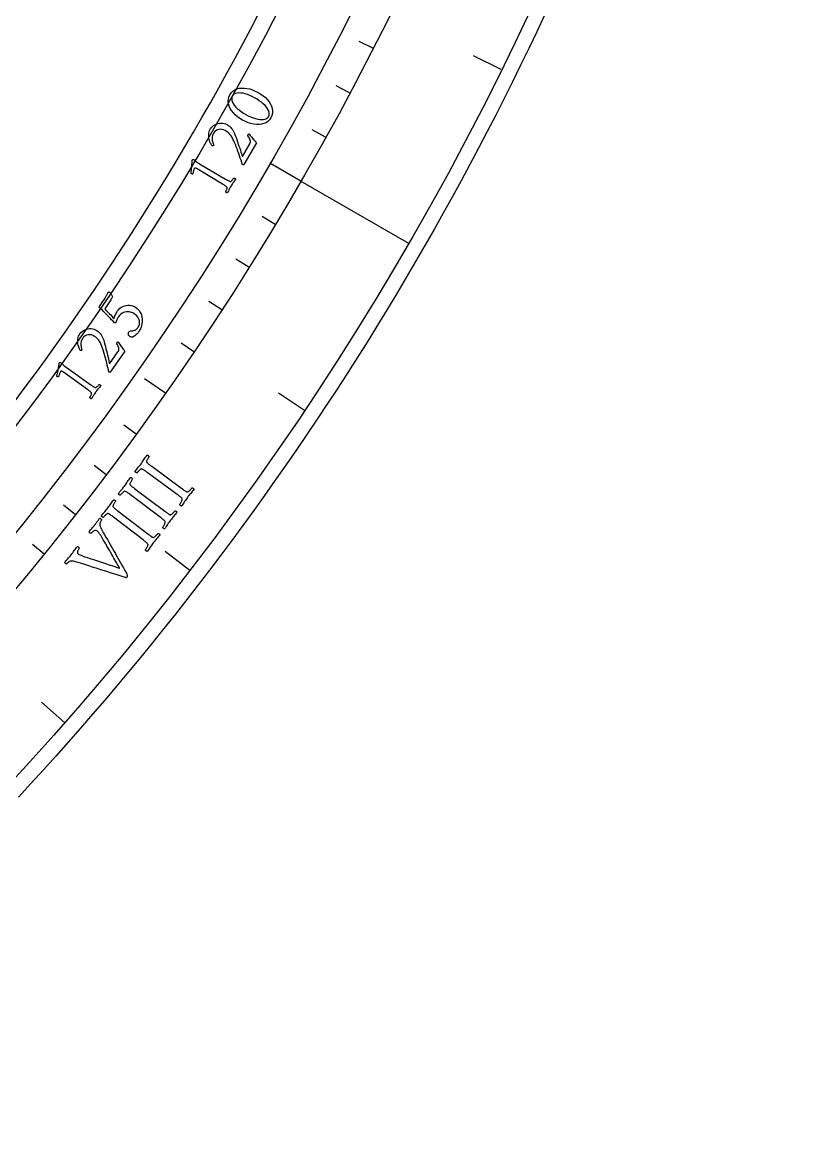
# Model space of a CAD drawing. Header units: millimetres. Extents: x -60 to 60, y -60 to 77.
# Drawn here: x 44.04 to 59.69, y -47.59 to -25.46 of the extents above; entities that cross this region are included whole.
import ezdxf

# ---------------------------------------------------------------- set-up
doc = ezdxf.new("R2010")
doc.units = ezdxf.units.MM
for name, color, linetype in [('CUT_INNER', 6, 'Continuous'), ('CUT_OUTER', 1, 'Continuous'), ('ENGRAVE', 7, 'Continuous'), ('ENGRAVE_FINE', 8, 'Continuous'), ('TEXT', 5, 'Continuous')]:
    doc.layers.add(name, color=color, linetype=linetype)

msp = doc.modelspace()

# ---------------------------------------------------------------- linework, layer by layer
at = {"layer": 'CUT_INNER'}
msp.add_lwpolyline([(43.8946, -32.9738), (44.0961, -32.7039), (44.2959, -32.4327), (44.4941, -32.1603), (44.6906, -31.8867), (44.8854, -31.6119), (45.0785, -31.3359), (45.27, -31.0587), (45.4597, -30.7803), (45.6477, -30.5008), (45.834, -30.2201), (46.0185, -29.9383), (46.2014, -29.6554), (46.3825, -29.3714), (46.5618, -29.0862), (46.7394, -28.8), (46.9152, -28.5126), (47.0893, -28.2242), (47.2616, -27.9348), (47.4321, -27.6443), (47.6008, -27.3527), (47.7678, -27.0601), (47.9329, -26.7665), (48.0962, -26.4719), (48.2578, -26.1763), (48.4175, -25.8797), (48.5754, -25.5821), (48.7314, -25.2836)], dxfattribs=at)
at = {"layer": 'CUT_OUTER'}
msp.add_lwpolyline([(54.3957, -25.32), (54.2394, -25.6533), (54.0809, -25.9856), (53.9205, -26.317), (53.758, -26.6473), (53.5935, -26.9767), (53.4269, -27.305), (53.2584, -27.6323), (53.0878, -27.9586), (52.9153, -28.2838), (52.7407, -28.608), (52.5642, -28.931), (52.3857, -29.253), (52.2052, -29.5739), (52.0228, -29.8937), (51.8384, -30.2123), (51.652, -30.5298), (51.4637, -30.8462), (51.2735, -31.1614), (51.0813, -31.4754), (50.8872, -31.7882), (50.6912, -32.0999), (50.4933, -32.4103), (50.2935, -32.7195), (50.0918, -33.0275), (49.8882, -33.3342), (49.6827, -33.6397), (49.4754, -33.9439), (49.2662, -34.2468), (49.0551, -34.5485), (48.8422, -34.8488), (48.6274, -35.1479), (48.4109, -35.4456), (48.1925, -35.742), (47.9722, -36.037), (47.7502, -36.3307), (47.5264, -36.623), (47.3008, -36.9139), (47.0734, -37.2034), (46.8442, -37.4916), (46.6133, -37.7783), (46.3806, -38.0636), (46.1462, -38.3475), (45.91, -38.6299), (45.6721, -38.9109), (45.4325, -39.1904), (45.1912, -39.4684), (44.9482, -39.7449), (44.7035, -40.02), (44.4571, -40.2935), (44.209, -40.5656), (43.9593, -40.8361)], dxfattribs=at)
at = {"layer": 'ENGRAVE'}
for points in [[(49.5588, -28.6128), (48.9467, -28.2594)], [(49.5588, -28.6128), (51.6965, -29.847)], [(46.8765, -32.8233), (46.4629, -32.5337)]]:
    msp.add_lwpolyline(points, dxfattribs=at)
for radius in [59.694, 57.2256, 57.2256, 56.5187, 55.206]:
    msp.add_circle((0, 0), radius, dxfattribs=at)
at = {"layer": 'ENGRAVE_FINE'}
for points in [[(50.9884, -25.9799), (50.7185, -25.8423)], [(53.5379, -26.402), (52.9845, -26.129)], [(50.5272, -26.8658), (50.2597, -26.7236)], [(50.0506, -27.7435), (49.7857, -27.5967)], [(49.0519, -29.4734), (48.7922, -29.3173)], [(48.5301, -30.3249), (48.2732, -30.1644)], [(47.9934, -31.1673), (47.7394, -31.0023)], [(47.4422, -32.0001), (47.191, -31.8307)], [(49.6337, -33.1642), (49.1206, -32.8214)], [(46.2965, -33.6364), (46.0514, -33.4583)], [(45.7024, -34.4392), (45.4605, -34.2569)], [(45.0944, -35.2316), (44.8557, -35.0451)], [(44.4726, -36.0132), (44.2372, -35.8226)], [(47.3584, -36.3394), (46.8689, -35.9637)], [(44.8803, -39.359), (44.4164, -38.9521)]]:
    msp.add_lwpolyline(points, dxfattribs=at)
at = {"layer": 'TEXT'}
for points in [[(48.1548, -26.9033), (48.1819, -26.8628), (48.214, -26.8297), (48.2512, -26.8038), (48.2934, -26.7852), (48.3394, -26.7733), (48.388, -26.7676), (48.4391, -26.7681), (48.4929, -26.7748), (48.5479, -26.7872), (48.603, -26.8047), (48.6581, -26.8274), (48.7132, -26.8552), (48.7661, -26.887), (48.8146, -26.9216), (48.8586, -26.9591), (48.8982, -26.9995), (48.9323, -27.0419), (48.9598, -27.0854), (48.9808, -27.1302), (48.9951, -27.1761), (49.0017, -27.2223), (48.9993, -27.268), (48.988, -27.313), (48.9678, -27.3575), (48.9412, -27.3969), (48.9091, -27.4295), (48.8716, -27.4551), (48.8287, -27.4739), (48.7819, -27.4861), (48.7327, -27.492), (48.681, -27.4917), (48.6268, -27.4853), (48.5715, -27.473), (48.5164, -27.4553), (48.4614, -27.4323), (48.4066, -27.404), (48.354, -27.3716), (48.3059, -27.3364), (48.2623, -27.2985), (48.223, -27.2579), (48.1893, -27.2153), (48.1622, -27.1717), (48.1418, -27.127), (48.128, -27.0813), (48.1218, -27.0355), (48.1242, -26.9905), (48.1352, -26.9465), (48.1548, -26.9033)], [(48.2049, -26.9229), (48.1938, -26.9499), (48.1898, -26.9784), (48.1928, -27.0085), (48.2029, -27.0401), (48.2192, -27.0727), (48.2408, -27.1054), (48.2677, -27.1382), (48.2999, -27.1713), (48.3366, -27.2037), (48.377, -27.2349), (48.4212, -27.2649), (48.469, -27.2935), (48.5177, -27.3192), (48.5659, -27.3413), (48.6135, -27.3596), (48.6606, -27.3742), (48.7058, -27.3848), (48.748, -27.3912), (48.7871, -27.3935), (48.8232, -27.3915), (48.8551, -27.3851), (48.8815, -27.3738), (48.9027, -27.3576), (48.9184, -27.3367), (48.9305, -27.3076), (48.9349, -27.2774), (48.9317, -27.2462), (48.9208, -27.2138), (48.9033, -27.181), (48.8802, -27.1482), (48.8516, -27.1154), (48.8175, -27.0827), (48.7791, -27.0506), (48.7376, -27.0199), (48.693, -26.9906), (48.6453, -26.9627), (48.596, -26.937), (48.5479, -26.9152), (48.5008, -26.8972), (48.4549, -26.8832), (48.4111, -26.8731), (48.3702, -26.8672), (48.3323, -26.8655), (48.2974, -26.8679), (48.2666, -26.8747), (48.2409, -26.8861), (48.2203, -26.9022), (48.2049, -26.9229)], [(48.5341, -27.6771), (48.5463, -27.6928), (48.5595, -27.7091), (48.5736, -27.7263), (48.5887, -27.7442), (48.604, -27.7621), (48.6188, -27.7793), (48.633, -27.7958), (48.6466, -27.8115), (48.6589, -27.8256), (48.669, -27.8372), (48.677, -27.8462), (48.6827, -27.8527), (48.431, -28.2881), (48.4284, -28.2892), (48.4253, -28.2902), (48.4218, -28.291), (48.4178, -28.2916), (48.4139, -28.292), (48.4106, -28.2919), (48.4078, -28.2914), (48.4056, -28.2905), (48.3914, -28.2467), (48.3766, -28.2021), (48.3614, -28.157), (48.3457, -28.1111), (48.3296, -28.0653), (48.3133, -28.0203), (48.2967, -27.976), (48.2798, -27.9325), (48.263, -27.8906), (48.2464, -27.8512), (48.2301, -27.8144), (48.2139, -27.7801), (48.1967, -27.7469), (48.1791, -27.7181), (48.1614, -27.6938), (48.1435, -27.674), (48.1248, -27.6569), (48.1048, -27.641), (48.0836, -27.6261), (48.0611, -27.6123), (48.0289, -27.597), (47.9965, -27.588), (47.9638, -27.5854), (47.931, -27.5891), (47.9, -27.5988), (47.8729, -27.6142), (47.8498, -27.6354), (47.8306, -27.6624), (47.8181, -27.6871), (47.8092, -27.7118), (47.8039, -27.7365), (47.8023, -27.7613), (47.8033, -27.7852), (47.8057, -27.8078), (47.8096, -27.8288), (47.815, -27.8484), (47.8209, -27.8659), (47.8263, -27.8805), (47.8312, -27.8923), (47.8357, -27.9012), (47.8329, -27.9048), (47.829, -27.9078), (47.8241, -27.9103), (47.8181, -27.9122), (47.8121, -27.9136), (47.8073, -27.9142), (47.8036, -27.9142), (47.8011, -27.9134), (47.796, -27.9067), (47.7898, -27.8972), (47.7826, -27.8849), (47.7743, -27.8697), (47.7659, -27.8522), (47.7581, -27.8329), (47.751, -27.8117), (47.7445, -27.7887), (47.7392, -27.7644), (47.7357, -27.7397), (47.734, -27.7144), (47.7341, -27.6886), (47.7367, -27.6627), (47.7427, -27.6372), (47.752, -27.6119), (47.7646, -27.5871), (47.7833, -27.559), (47.805, -27.5345), (47.8296, -27.5135), (47.8573, -27.496), (47.8867, -27.4821), (47.9169, -27.472), (47.9478, -27.4656), (47.9794, -27.463), (48.0108, -27.4643), (48.0409, -27.4696), (48.0697, -27.479), (48.0974, -27.4924), (48.1233, -27.5088), (48.147, -27.5271), (48.1686, -27.5474), (48.188, -27.5696), (48.2053, -27.5935), (48.2209, -27.6186), (48.2346, -27.6451), (48.2466, -27.6729), (48.2611, -27.7109), (48.2759, -27.7508), (48.2908, -27.7923), (48.3059, -27.8356), (48.3207, -27.8791), (48.335, -27.9214), (48.3487, -27.9624), (48.3618, -28.0022), (48.374, -28.0393), (48.385, -28.0726), (48.3946, -28.1019), (48.4031, -28.1273), (48.5472, -27.8778), (48.5559, -27.8591), (48.5607, -27.8404), (48.5616, -27.8217), (48.5585, -27.803), (48.5518, -27.7836), (48.5416, -27.7628), (48.5282, -27.7406), (48.5113, -27.7171), (48.509, -27.7133), (48.5083, -27.7089), (48.5092, -27.704), (48.5117, -27.6985), (48.5131, -27.6963), (48.5152, -27.6937), (48.5181, -27.6906), (48.5216, -27.6871), (48.5253, -27.6836), (48.5286, -27.6808), (48.5315, -27.6787), (48.5341, -27.6771)], [(48.0097, -28.6725), (47.5076, -28.3726), (47.495, -28.3656), (47.4841, -28.3606), (47.4749, -28.3575), (47.4673, -28.3563), (47.4609, -28.357), (47.4551, -28.3594), (47.4499, -28.3637), (47.4455, -28.3697), (47.4414, -28.3779), (47.4373, -28.3888), (47.4333, -28.4022), (47.4294, -28.4182), (47.4258, -28.4346), (47.4229, -28.4489), (47.4205, -28.4613), (47.4189, -28.4718), (47.4112, -28.4739), (47.4039, -28.4744), (47.397, -28.4731), (47.3905, -28.4701), (47.3904, -28.4701), (47.3902, -28.4699), (47.3898, -28.4697), (47.3892, -28.4694), (47.387, -28.4678), (47.3855, -28.4663), (47.3846, -28.4647), (47.3844, -28.463), (47.3879, -28.4311), (47.3912, -28.3994), (47.3943, -28.3679), (47.3972, -28.3366), (47.3998, -28.3067), (47.4022, -28.2794), (47.4044, -28.2549), (47.4064, -28.2329), (47.4081, -28.2149), (47.4095, -28.2018), (47.4104, -28.1937), (47.411, -28.1905), (47.4125, -28.188), (47.4147, -28.1854), (47.4176, -28.1838), (47.4211, -28.1833), (47.4253, -28.1837), (47.4297, -28.1847), (47.4336, -28.1857), (47.4372, -28.1866), (47.4403, -28.1875), (47.4421, -28.189), (47.4474, -28.1934), (47.4562, -28.2008), (47.4685, -28.2111), (47.4844, -28.2235), (47.504, -28.2373), (47.5271, -28.2524), (47.554, -28.2687), (48.0682, -28.5744), (48.0819, -28.5825), (48.0953, -28.5903), (48.1082, -28.5977), (48.1207, -28.6048), (48.1326, -28.611), (48.1437, -28.6161), (48.154, -28.6199), (48.1636, -28.6225), (48.168, -28.6222), (48.1732, -28.62), (48.1794, -28.616), (48.1864, -28.6101), (48.1938, -28.6031), (48.2009, -28.5956), (48.2077, -28.5876), (48.2143, -28.5791), (48.2202, -28.571), (48.2251, -28.5641), (48.2289, -28.5584), (48.2317, -28.554), (48.2358, -28.5541), (48.2406, -28.5551), (48.246, -28.5571), (48.2522, -28.5601), (48.2581, -28.5636), (48.2626, -28.5673), (48.2657, -28.5711), (48.2674, -28.5751), (48.255, -28.5932), (48.2432, -28.6105), (48.2319, -28.6271), (48.2212, -28.6429), (48.2107, -28.6587), (48.2, -28.6753), (48.1892, -28.6926), (48.1782, -28.7108), (48.1679, -28.7284), (48.1583, -28.7453), (48.1494, -28.7615), (48.1412, -28.7771), (48.1331, -28.7929), (48.1244, -28.8099), (48.1151, -28.8281), (48.1052, -28.8474), (48.1008, -28.8478), (48.096, -28.8469), (48.0906, -28.8447), (48.0847, -28.8412), (48.0792, -28.8372), (48.0748, -28.8333), (48.0716, -28.8296), (48.0696, -28.8261), (48.0722, -28.8215), (48.0754, -28.8154), (48.0791, -28.8079), (48.0834, -28.7988), (48.0877, -28.789), (48.0915, -28.7792), (48.0947, -28.7693), (48.0974, -28.7595), (48.0992, -28.7506), (48.0996, -28.7435), (48.0988, -28.7383), (48.0966, -28.7348), (48.0898, -28.7276), (48.0816, -28.7202), (48.072, -28.7127), (48.061, -28.7049), (48.0491, -28.697), (48.0365, -28.689), (48.0234, -28.6808), (48.0097, -28.6725)], [(45.9207, -31.1976), (45.9458, -31.1649), (45.973, -31.1376), (46.0024, -31.1156), (46.034, -31.099), (46.0667, -31.0871), (46.0996, -31.0795), (46.1327, -31.076), (46.1659, -31.0768), (46.1983, -31.0814), (46.2288, -31.0897), (46.2575, -31.1016), (46.2842, -31.1172), (46.3131, -31.139), (46.3383, -31.1631), (46.3598, -31.1896), (46.3776, -31.2184), (46.3919, -31.2488), (46.4029, -31.2802), (46.4106, -31.3125), (46.415, -31.3457), (46.4162, -31.3793), (46.4145, -31.4128), (46.4098, -31.4463), (46.4021, -31.4796), (46.3917, -31.5123), (46.3787, -31.5438), (46.3632, -31.5739), (46.3452, -31.6029), (46.3363, -31.615), (46.3255, -31.628), (46.313, -31.6419), (46.2986, -31.6566), (46.283, -31.6711), (46.2671, -31.684), (46.2507, -31.6954), (46.2339, -31.7052), (46.2296, -31.7063), (46.2236, -31.7071), (46.216, -31.7078), (46.2067, -31.7082), (46.197, -31.7078), (46.1879, -31.7061), (46.1796, -31.7031), (46.1719, -31.6987), (46.1604, -31.6894), (46.1513, -31.679), (46.1449, -31.6675), (46.1409, -31.6549), (46.1394, -31.6422), (46.1402, -31.6304), (46.1434, -31.6194), (46.149, -31.6092), (46.1581, -31.5984), (46.1687, -31.5905), (46.1807, -31.5856), (46.1943, -31.5835), (46.2083, -31.5827), (46.2219, -31.5815), (46.235, -31.5798), (46.2476, -31.5777), (46.2617, -31.5741), (46.275, -31.5687), (46.2876, -31.5617), (46.2995, -31.5528), (46.3106, -31.5429), (46.3208, -31.5325), (46.3301, -31.5215), (46.3384, -31.5101), (46.3482, -31.4933), (46.3558, -31.475), (46.3613, -31.455), (46.3645, -31.4335), (46.3648, -31.4108), (46.3612, -31.3875), (46.3539, -31.3636), (46.3427, -31.3389), (46.327, -31.3142), (46.3059, -31.2899), (46.2796, -31.266), (46.2479, -31.2426), (46.2279, -31.2308), (46.2059, -31.2211), (46.1819, -31.2136), (46.1559, -31.2081), (46.1288, -31.2057), (46.1012, -31.207), (46.0733, -31.2123), (46.045, -31.2213), (46.0172, -31.2353), (45.9905, -31.2552), (45.965, -31.2811), (45.9408, -31.3128), (45.9339, -31.3236), (45.9266, -31.3366), (45.9188, -31.3517), (45.9105, -31.369), (45.9029, -31.3862), (45.8971, -31.4014), (45.8931, -31.4144), (45.8909, -31.4252), (45.8893, -31.4268), (45.8871, -31.4278), (45.8843, -31.4283), (45.8808, -31.4282), (45.8771, -31.4276), (45.8736, -31.4266), (45.8702, -31.4251), (45.8671, -31.4233), (45.8381, -31.3936), (45.8091, -31.3639), (45.78, -31.3342), (45.751, -31.3045), (45.7225, -31.2754), (45.6949, -31.2472), (45.6683, -31.2201), (45.6427, -31.194), (45.6187, -31.1697), (45.5969, -31.1478), (45.5773, -31.1285), (45.56, -31.1117), (45.6785, -30.9374), (45.6866, -30.9251), (45.6945, -30.9125), (45.7022, -30.8995), (45.7097, -30.8861), (45.7166, -30.873), (45.7228, -30.861), (45.7282, -30.8499), (45.7328, -30.8399), (45.7365, -30.8316), (45.7391, -30.8256), (45.7406, -30.822), (45.7412, -30.8208), (45.7449, -30.8191), (45.7483, -30.8175), (45.7514, -30.816), (45.7543, -30.8147), (45.7569, -30.8137), (45.7595, -30.8135), (45.762, -30.8141), (45.7645, -30.8154), (45.7669, -30.8174), (45.7704, -30.8209), (45.775, -30.8259), (45.7807, -30.8324), (45.7869, -30.8401), (45.7933, -30.8485), (45.7997, -30.8575), (45.8063, -30.8673), (45.8124, -30.8775), (45.8176, -30.8876), (45.822, -30.8977), (45.8255, -30.9077), (45.8181, -30.9213), (45.8099, -30.9361), (45.8008, -30.9521), (45.791, -30.9694), (45.78, -30.9878), (45.7677, -31.0076), (45.7541, -31.0287), (45.7391, -31.0511), (45.6715, -31.1506), (45.6948, -31.1744), (45.7184, -31.1984), (45.7423, -31.2224), (45.7665, -31.2465), (45.7904, -31.2705), (45.8136, -31.294), (45.836, -31.3172), (45.8577, -31.34), (45.8619, -31.3237), (45.8679, -31.3057), (45.8755, -31.2861), (45.8848, -31.2648), (45.8946, -31.2441), (45.9039, -31.2259), (45.9126, -31.2104), (45.9207, -31.1976)], [(45.9372, -31.8018), (45.948, -31.8185), (45.9597, -31.8359), (45.9723, -31.8543), (45.9858, -31.8734), (45.9994, -31.8926), (46.0126, -31.911), (46.0253, -31.9286), (46.0376, -31.9455), (46.0486, -31.9606), (46.0577, -31.973), (46.0648, -31.9827), (46.07, -31.9897), (45.7813, -32.4015), (45.7786, -32.4024), (45.7754, -32.4031), (45.7718, -32.4036), (45.7678, -32.4038), (45.7639, -32.4039), (45.7606, -32.4035), (45.7579, -32.4028), (45.7558, -32.4017), (45.7454, -32.3568), (45.7346, -32.3111), (45.7233, -32.2648), (45.7117, -32.2177), (45.6996, -32.1707), (45.6873, -32.1244), (45.6746, -32.0789), (45.6616, -32.034), (45.6485, -31.9909), (45.6354, -31.9502), (45.6223, -31.9121), (45.6093, -31.8765), (45.595, -31.8419), (45.58, -31.8117), (45.5645, -31.786), (45.5483, -31.7647), (45.5312, -31.7461), (45.5127, -31.7284), (45.4928, -31.7117), (45.4717, -31.696), (45.4409, -31.678), (45.4094, -31.6662), (45.3771, -31.6608), (45.344, -31.6616), (45.3123, -31.6685), (45.284, -31.6816), (45.2591, -31.7007), (45.2376, -31.7258), (45.223, -31.7494), (45.212, -31.7732), (45.2046, -31.7974), (45.2009, -31.8219), (45.1997, -31.8458), (45.2002, -31.8685), (45.2023, -31.8898), (45.2059, -31.9098), (45.2103, -31.9277), (45.2144, -31.9427), (45.2183, -31.9549), (45.2219, -31.9642), (45.2188, -31.9675), (45.2147, -31.9702), (45.2096, -31.9722), (45.2034, -31.9736), (45.1973, -31.9745), (45.1925, -31.9747), (45.1888, -31.9743), (45.1864, -31.9733), (45.1819, -31.9662), (45.1765, -31.9562), (45.1704, -31.9433), (45.1635, -31.9275), (45.1567, -31.9093), (45.1506, -31.8893), (45.1453, -31.8676), (45.1408, -31.8441), (45.1377, -31.8195), (45.1363, -31.7946), (45.1369, -31.7692), (45.1392, -31.7435), (45.1441, -31.718), (45.1523, -31.693), (45.1638, -31.6687), (45.1785, -31.645), (45.1996, -31.6188), (45.2233, -31.5962), (45.2497, -31.5774), (45.2787, -31.5624), (45.3093, -31.5511), (45.3402, -31.5437), (45.3716, -31.54), (45.4033, -31.5402), (45.4344, -31.5442), (45.4639, -31.5521), (45.4919, -31.564), (45.5182, -31.5797), (45.5426, -31.5983), (45.5646, -31.6187), (45.5844, -31.6408), (45.6017, -31.6646), (45.617, -31.6898), (45.6303, -31.7163), (45.6417, -31.7438), (45.6511, -31.7725), (45.6623, -31.8117), (45.6735, -31.8527), (45.6848, -31.8954), (45.696, -31.9398), (45.707, -31.9845), (45.7175, -32.0278), (45.7276, -32.0699), (45.7372, -32.1106), (45.7462, -32.1487), (45.7542, -32.1828), (45.7612, -32.2128), (45.7674, -32.2389), (45.9327, -32.0029), (45.9431, -31.985), (45.9495, -31.9668), (45.952, -31.9483), (45.9505, -31.9294), (45.9455, -31.9094), (45.9372, -31.8878), (45.9257, -31.8646), (45.911, -31.8396), (45.909, -31.8357), (45.9087, -31.8313), (45.91, -31.8264), (45.913, -31.8212), (45.9146, -31.8191), (45.917, -31.8167), (45.92, -31.8139), (45.9239, -31.8107), (45.9278, -31.8075), (45.9314, -31.805), (45.9345, -31.8031), (45.9372, -31.8018)], [(45.328, -32.7477), (44.8539, -32.4052), (44.8421, -32.3972), (44.8317, -32.3912), (44.8227, -32.3873), (44.8153, -32.3854), (44.8088, -32.3856), (44.8028, -32.3875), (44.7973, -32.3913), (44.7923, -32.3969), (44.7875, -32.4047), (44.7826, -32.4152), (44.7774, -32.4282), (44.7721, -32.4438), (44.7671, -32.4598), (44.7629, -32.4738), (44.7595, -32.486), (44.7569, -32.4963), (44.7491, -32.4977), (44.7418, -32.4975), (44.7351, -32.4957), (44.7288, -32.4921), (44.7287, -32.4921), (44.7285, -32.4919), (44.7281, -32.4917), (44.7276, -32.4913), (44.7255, -32.4895), (44.7241, -32.4879), (44.7234, -32.4862), (44.7233, -32.4845), (44.7297, -32.4531), (44.7357, -32.4218), (44.7416, -32.3906), (44.7471, -32.3597), (44.7523, -32.3301), (44.7571, -32.3032), (44.7614, -32.2789), (44.7653, -32.2572), (44.7686, -32.2394), (44.7711, -32.2265), (44.7728, -32.2185), (44.7736, -32.2154), (44.7753, -32.213), (44.7777, -32.2106), (44.7807, -32.2093), (44.7843, -32.209), (44.7885, -32.2099), (44.7928, -32.2113), (44.7966, -32.2126), (44.8, -32.2138), (44.8031, -32.215), (44.8047, -32.2166), (44.8096, -32.2215), (44.8177, -32.2296), (44.8291, -32.2409), (44.8439, -32.2547), (44.8622, -32.2701), (44.8839, -32.2871), (44.9092, -32.3058), (45.3948, -32.6551), (45.4078, -32.6644), (45.4205, -32.6733), (45.4327, -32.6818), (45.4445, -32.6899), (45.4558, -32.6972), (45.4665, -32.7032), (45.4764, -32.7079), (45.4857, -32.7113), (45.4901, -32.7114), (45.4955, -32.7097), (45.502, -32.7062), (45.5095, -32.701), (45.5175, -32.6946), (45.5252, -32.6877), (45.5327, -32.6804), (45.54, -32.6725), (45.5466, -32.6649), (45.5521, -32.6585), (45.5564, -32.6532), (45.5596, -32.649), (45.5636, -32.6494), (45.5682, -32.6509), (45.5735, -32.6534), (45.5794, -32.6569), (45.585, -32.6609), (45.5891, -32.6649), (45.5919, -32.669), (45.5933, -32.6732), (45.5794, -32.6901), (45.5661, -32.7063), (45.5534, -32.7218), (45.5413, -32.7366), (45.5295, -32.7515), (45.5174, -32.7671), (45.5051, -32.7834), (45.4926, -32.8005), (45.4808, -32.8171), (45.4697, -32.8331), (45.4595, -32.8486), (45.45, -32.8634), (45.4405, -32.8784), (45.4303, -32.8946), (45.4195, -32.9119), (45.4079, -32.9303), (45.4036, -32.9303), (45.3988, -32.929), (45.3936, -32.9263), (45.3881, -32.9223), (45.3829, -32.9178), (45.3789, -32.9136), (45.376, -32.9096), (45.3743, -32.9059), (45.3773, -32.9016), (45.381, -32.8958), (45.3854, -32.8886), (45.3904, -32.88), (45.3956, -32.8706), (45.4002, -32.8611), (45.4043, -32.8516), (45.4078, -32.8421), (45.4103, -32.8333), (45.4114, -32.8263), (45.411, -32.821), (45.4092, -32.8174), (45.4031, -32.8096), (45.3955, -32.8015), (45.3866, -32.7932), (45.3764, -32.7845), (45.3651, -32.7756), (45.3533, -32.7665), (45.3409, -32.7572), (45.328, -32.7477)], [(46.3995, -34.2134), (46.4144, -34.193), (46.4287, -34.1727), (46.4426, -34.1524), (46.4561, -34.1321), (46.4695, -34.1117), (46.4833, -34.091), (46.4975, -34.0698), (46.5121, -34.0483), (46.5172, -34.0483), (46.5229, -34.05), (46.5291, -34.0532), (46.5358, -34.058), (46.542, -34.0634), (46.5468, -34.0685), (46.5502, -34.0733), (46.5522, -34.0776), (46.5486, -34.0829), (46.5439, -34.0901), (46.5383, -34.0992), (46.5316, -34.1103), (46.5246, -34.1224), (46.5182, -34.1342), (46.5123, -34.1459), (46.5069, -34.1575), (46.5028, -34.1681), (46.5008, -34.177), (46.5009, -34.1841), (46.5032, -34.1896), (46.5094, -34.1971), (46.5171, -34.205), (46.5262, -34.2133), (46.5367, -34.2219), (46.5482, -34.2308), (46.5603, -34.24), (46.573, -34.2496), (46.5863, -34.2594), (46.5885, -34.261), (46.5906, -34.2626), (46.5928, -34.2642), (46.5949, -34.2657), (46.597, -34.2673), (46.5992, -34.2689), (46.6013, -34.2705), (46.6035, -34.2721), (47.2004, -34.711), (47.2025, -34.7126), (47.2047, -34.7142), (47.2068, -34.7158), (47.209, -34.7173), (47.2111, -34.7189), (47.2133, -34.7205), (47.2154, -34.7221), (47.2176, -34.7236), (47.2309, -34.7334), (47.2436, -34.7425), (47.2558, -34.7512), (47.2675, -34.7592), (47.2785, -34.7665), (47.2889, -34.7725), (47.2986, -34.7774), (47.3077, -34.7811), (47.313, -34.7811), (47.3197, -34.7789), (47.3279, -34.7743), (47.3375, -34.7675), (47.3476, -34.7592), (47.3576, -34.7502), (47.3674, -34.7405), (47.377, -34.7301), (47.3857, -34.7202), (47.3929, -34.7119), (47.3984, -34.7051), (47.4024, -34.7), (47.4072, -34.7006), (47.4128, -34.7024), (47.4191, -34.7054), (47.4261, -34.7096), (47.4327, -34.7145), (47.4377, -34.7195), (47.4409, -34.7244), (47.4425, -34.7294), (47.4255, -34.7498), (47.4088, -34.7698), (47.3926, -34.7894), (47.3768, -34.8086), (47.3612, -34.8278), (47.3456, -34.8475), (47.3302, -34.8677), (47.3148, -34.8883), (47.3, -34.9086), (47.2853, -34.9293), (47.2708, -34.9504), (47.2564, -34.9718), (47.242, -34.9935), (47.2276, -35.0155), (47.2131, -35.0377), (47.1986, -35.0602), (47.1934, -35.0601), (47.1877, -35.0585), (47.1815, -35.0552), (47.1749, -35.0504), (47.1687, -35.0449), (47.164, -35.0397), (47.1606, -35.035), (47.1587, -35.0305), (47.1624, -35.0252), (47.1672, -35.0179), (47.173, -35.0087), (47.1799, -34.9974), (47.187, -34.9851), (47.1935, -34.9727), (47.1993, -34.9603), (47.2045, -34.9478), (47.2084, -34.9364), (47.2102, -34.9274), (47.2102, -34.9206), (47.2081, -34.9161), (47.2008, -34.9067), (47.1918, -34.8971), (47.181, -34.8871), (47.1686, -34.8769), (47.155, -34.8663), (47.1408, -34.8555), (47.126, -34.8443), (47.1105, -34.8328), (46.5148, -34.3923), (46.4993, -34.3809), (46.4841, -34.3699), (46.4694, -34.3594), (46.455, -34.3492), (46.4412, -34.3401), (46.4284, -34.3325), (46.4164, -34.3266), (46.4053, -34.3223), (46.3999, -34.3212), (46.3932, -34.3229), (46.3854, -34.3274), (46.3763, -34.3346), (46.3666, -34.3435), (46.357, -34.3528), (46.3475, -34.3626), (46.338, -34.3728), (46.3293, -34.3825), (46.3223, -34.3907), (46.3168, -34.3972), (46.3129, -34.4022), (46.3081, -34.4016), (46.3025, -34.3997), (46.2962, -34.3966), (46.2892, -34.3923), (46.2827, -34.3874), (46.2778, -34.3824), (46.2745, -34.3775), (46.2729, -34.3726), (46.2893, -34.3521), (46.3056, -34.3319), (46.3218, -34.3119), (46.3381, -34.2922), (46.354, -34.2725), (46.3696, -34.2529), (46.3848, -34.2332), (46.3995, -34.2134)], [(46.0688, -34.6575), (46.0838, -34.6372), (46.0984, -34.617), (46.1125, -34.5968), (46.1261, -34.5767), (46.1397, -34.5564), (46.1537, -34.5358), (46.1681, -34.5148), (46.1829, -34.4934), (46.1881, -34.4935), (46.1938, -34.4952), (46.1999, -34.4985), (46.2065, -34.5034), (46.2127, -34.5088), (46.2174, -34.514), (46.2208, -34.5187), (46.2228, -34.5232), (46.2191, -34.5284), (46.2144, -34.5355), (46.2086, -34.5446), (46.2018, -34.5557), (46.1947, -34.5676), (46.1882, -34.5794), (46.1822, -34.5911), (46.1767, -34.6026), (46.1725, -34.6131), (46.1704, -34.622), (46.1705, -34.6292), (46.1726, -34.6346), (46.1789, -34.6422), (46.1865, -34.6502), (46.1955, -34.6585), (46.2059, -34.6672), (46.2173, -34.6763), (46.2293, -34.6856), (46.2419, -34.6953), (46.2551, -34.7053), (46.2573, -34.7069), (46.2594, -34.7085), (46.2615, -34.7101), (46.2637, -34.7117), (46.2658, -34.7133), (46.2679, -34.7149), (46.2701, -34.7165), (46.2722, -34.7181), (46.8648, -35.1627), (46.867, -35.1643), (46.8691, -35.1659), (46.8712, -35.1675), (46.8734, -35.1691), (46.8755, -35.1707), (46.8776, -35.1723), (46.8798, -35.1739), (46.8819, -35.1755), (46.8951, -35.1854), (46.9078, -35.1947), (46.9199, -35.2034), (46.9315, -35.2116), (46.9424, -35.2189), (46.9527, -35.2251), (46.9624, -35.23), (46.9714, -35.2338), (46.9768, -35.2339), (46.9835, -35.2317), (46.9917, -35.2273), (47.0014, -35.2205), (47.0116, -35.2123), (47.0217, -35.2034), (47.0316, -35.1938), (47.0413, -35.1835), (47.0501, -35.1737), (47.0573, -35.1654), (47.0629, -35.1587), (47.0669, -35.1537), (47.0718, -35.1543), (47.0773, -35.1561), (47.0836, -35.1592), (47.0906, -35.1635), (47.0972, -35.1685), (47.102, -35.1735), (47.1053, -35.1784), (47.1068, -35.1834), (47.0895, -35.2036), (47.0727, -35.2235), (47.0563, -35.2429), (47.0403, -35.262), (47.0245, -35.2811), (47.0088, -35.3006), (46.9931, -35.3206), (46.9775, -35.3411), (46.9625, -35.3613), (46.9477, -35.3818), (46.933, -35.4027), (46.9183, -35.424), (46.9038, -35.4456), (46.8891, -35.4675), (46.8744, -35.4895), (46.8597, -35.5119), (46.8545, -35.5118), (46.8488, -35.5101), (46.8427, -35.5067), (46.8361, -35.5018), (46.83, -35.4963), (46.8253, -35.4911), (46.822, -35.4863), (46.8201, -35.4818), (46.8238, -35.4766), (46.8287, -35.4693), (46.8346, -35.4601), (46.8416, -35.4489), (46.8489, -35.4367), (46.8555, -35.4244), (46.8614, -35.412), (46.8667, -35.3996), (46.8707, -35.3882), (46.8726, -35.3792), (46.8726, -35.3724), (46.8706, -35.3678), (46.8634, -35.3584), (46.8544, -35.3487), (46.8438, -35.3386), (46.8315, -35.3283), (46.8179, -35.3176), (46.8038, -35.3066), (46.7891, -35.2953), (46.7738, -35.2837), (46.1823, -34.8375), (46.1669, -34.8259), (46.1519, -34.8148), (46.1372, -34.8041), (46.1229, -34.7938), (46.1093, -34.7845), (46.0965, -34.7769), (46.0846, -34.7708), (46.0735, -34.7664), (46.0681, -34.7653), (46.0614, -34.7669), (46.0535, -34.7713), (46.0444, -34.7784), (46.0346, -34.7872), (46.0249, -34.7964), (46.0153, -34.8061), (46.0057, -34.8163), (45.997, -34.8259), (45.9898, -34.834), (45.9843, -34.8405), (45.9803, -34.8454), (45.9755, -34.8448), (45.97, -34.8428), (45.9638, -34.8397), (45.9568, -34.8353), (45.9503, -34.8303), (45.9454, -34.8253), (45.9422, -34.8203), (45.9407, -34.8154), (45.9572, -34.7951), (45.9737, -34.775), (45.9902, -34.7552), (46.0066, -34.7356), (46.0227, -34.7161), (46.0385, -34.6966), (46.0539, -34.6771), (46.0688, -34.6575)], [(45.7338, -35.0983), (45.7491, -35.0782), (45.7638, -35.0581), (45.7781, -35.0381), (45.7919, -35.0181), (45.8057, -34.998), (45.8199, -34.9775), (45.8345, -34.9566), (45.8495, -34.9353), (45.8547, -34.9355), (45.8603, -34.9373), (45.8664, -34.9406), (45.873, -34.9455), (45.8791, -34.9511), (45.8838, -34.9563), (45.8872, -34.9611), (45.8891, -34.9655), (45.8854, -34.9707), (45.8806, -34.9778), (45.8747, -34.9868), (45.8678, -34.9978), (45.8606, -35.0097), (45.854, -35.0214), (45.8478, -35.033), (45.8422, -35.0445), (45.838, -35.055), (45.8358, -35.0638), (45.8358, -35.071), (45.8379, -35.0765), (45.844, -35.0841), (45.8516, -35.0922), (45.8605, -35.1006), (45.8708, -35.1094), (45.8822, -35.1186), (45.8941, -35.128), (45.9066, -35.1378), (45.9197, -35.1479), (45.9218, -35.1495), (45.9239, -35.1511), (45.926, -35.1528), (45.9282, -35.1544), (45.9303, -35.156), (45.9324, -35.1576), (45.9345, -35.1592), (45.9366, -35.1609), (46.525, -35.6112), (46.5271, -35.6128), (46.5292, -35.6144), (46.5313, -35.6161), (46.5334, -35.6177), (46.5355, -35.6193), (46.5377, -35.6209), (46.5398, -35.6225), (46.5419, -35.6242), (46.555, -35.6341), (46.5676, -35.6436), (46.5796, -35.6524), (46.5911, -35.6607), (46.602, -35.6681), (46.6123, -35.6744), (46.6219, -35.6794), (46.6309, -35.6833), (46.6362, -35.6834), (46.643, -35.6813), (46.6513, -35.677), (46.6609, -35.6703), (46.6713, -35.6622), (46.6814, -35.6534), (46.6914, -35.6439), (46.7012, -35.6337), (46.7101, -35.6239), (46.7174, -35.6157), (46.7231, -35.6091), (46.7271, -35.6041), (46.732, -35.6047), (46.7375, -35.6066), (46.7437, -35.6098), (46.7507, -35.6142), (46.7572, -35.6192), (46.7621, -35.6242), (46.7652, -35.6292), (46.7667, -35.6342), (46.7493, -35.6543), (46.7322, -35.6739), (46.7156, -35.6932), (46.6994, -35.7121), (46.6835, -35.7311), (46.6676, -35.7505), (46.6517, -35.7703), (46.6359, -35.7906), (46.6208, -35.8107), (46.6057, -35.8311), (46.5908, -35.8518), (46.576, -35.873), (46.5612, -35.8945), (46.5463, -35.9162), (46.5314, -35.9381), (46.5165, -35.9603), (46.5113, -35.9601), (46.5056, -35.9584), (46.4995, -35.955), (46.493, -35.95), (46.4869, -35.9444), (46.4823, -35.9392), (46.479, -35.9343), (46.4771, -35.9298), (46.4809, -35.9246), (46.4859, -35.9174), (46.4919, -35.9083), (46.499, -35.8971), (46.5064, -35.885), (46.5131, -35.8727), (46.5191, -35.8604), (46.5245, -35.848), (46.5286, -35.8367), (46.5307, -35.8277), (46.5307, -35.8209), (46.5288, -35.8164), (46.5216, -35.8069), (46.5128, -35.797), (46.5023, -35.7869), (46.49, -35.7764), (46.4766, -35.7656), (46.4626, -35.7545), (46.448, -35.743), (46.4328, -35.7313), (45.8456, -35.2794), (45.8303, -35.2677), (45.8154, -35.2564), (45.8008, -35.2456), (45.7867, -35.2352), (45.7731, -35.2257), (45.7604, -35.218), (45.7485, -35.2118), (45.7375, -35.2073), (45.7321, -35.2061), (45.7254, -35.2077), (45.7175, -35.212), (45.7082, -35.2191), (45.6984, -35.2277), (45.6886, -35.2369), (45.6789, -35.2465), (45.6692, -35.2565), (45.6604, -35.266), (45.6532, -35.274), (45.6476, -35.2805), (45.6435, -35.2854), (45.6388, -35.2847), (45.6333, -35.2827), (45.627, -35.2795), (45.6201, -35.2751), (45.6136, -35.27), (45.6088, -35.265), (45.6057, -35.26), (45.6042, -35.255), (45.6209, -35.2349), (45.6376, -35.215), (45.6543, -35.1953), (45.6708, -35.1759), (45.6872, -35.1565), (45.7031, -35.1372), (45.7187, -35.1178), (45.7338, -35.0983)], [(45.0031, -36.0305), (45.0204, -36.0087), (45.0371, -35.987), (45.0532, -35.9654), (45.0688, -35.944), (45.0842, -35.9227), (45.0994, -35.9017), (45.1146, -35.8809), (45.1297, -35.8603), (45.1341, -35.8619), (45.1394, -35.8649), (45.1457, -35.8694), (45.1529, -35.8754), (45.1596, -35.8816), (45.1641, -35.8867), (45.1664, -35.8909), (45.1665, -35.894), (45.1638, -35.8978), (45.1602, -35.9038), (45.1555, -35.9119), (45.1498, -35.9222), (45.1441, -35.9336), (45.1392, -35.9454), (45.1353, -35.9575), (45.1323, -35.9699), (45.1312, -35.9818), (45.1332, -35.9925), (45.1383, -36.0021), (45.1465, -36.0104), (45.1618, -36.0201), (45.1855, -36.0314), (45.2175, -36.0443), (45.2579, -36.0588), (45.2792, -36.066), (45.3038, -36.0742), (45.3317, -36.0835), (45.3628, -36.0939), (45.3964, -36.1051), (45.4317, -36.1169), (45.4686, -36.1292), (45.5072, -36.1422), (45.5466, -36.1554), (45.5861, -36.1685), (45.6257, -36.1814), (45.6654, -36.1943), (45.7043, -36.2069), (45.7416, -36.2191), (45.7772, -36.2307), (45.8112, -36.242), (45.8429, -36.2525), (45.8716, -36.262), (45.8972, -36.2705), (45.9198, -36.278), (45.9385, -36.2841), (45.9524, -36.2887), (45.9615, -36.2916), (45.9658, -36.2928), (45.9628, -36.2868), (45.9571, -36.2762), (45.9487, -36.261), (45.9376, -36.2411), (45.9243, -36.2173), (45.9092, -36.1906), (45.8923, -36.161), (45.8737, -36.1284), (45.8536, -36.0935), (45.8325, -36.0568), (45.8104, -36.0184), (45.7873, -35.9782), (45.7635, -35.937), (45.7396, -35.8955), (45.7154, -35.8537), (45.691, -35.8116), (45.6668, -35.7701), (45.6434, -35.7298), (45.6206, -35.6908), (45.5985, -35.6531), (45.5901, -35.639), (45.5811, -35.6249), (45.5714, -35.611), (45.5611, -35.5971), (45.5507, -35.5841), (45.5407, -35.5727), (45.531, -35.5631), (45.5217, -35.5551), (45.5103, -35.5481), (45.4985, -35.5445), (45.4862, -35.5443), (45.4735, -35.5476), (45.4609, -35.553), (45.4489, -35.5595), (45.4376, -35.567), (45.4268, -35.5756), (45.4172, -35.584), (45.4094, -35.5912), (45.4035, -35.5972), (45.3993, -35.602), (45.3952, -35.6026), (45.39, -35.6013), (45.3836, -35.598), (45.3761, -35.5927), (45.369, -35.5865), (45.3638, -35.5807), (45.3603, -35.5753), (45.3588, -35.5702), (45.3739, -35.5524), (45.3887, -35.5352), (45.4032, -35.5186), (45.4174, -35.5026), (45.4314, -35.4864), (45.4456, -35.4696), (45.46, -35.452), (45.4744, -35.4337), (45.4861, -35.4186), (45.4965, -35.4051), (45.5054, -35.3931), (45.513, -35.3827), (45.5199, -35.3731), (45.5265, -35.3635), (45.533, -35.354), (45.5394, -35.3444), (45.5461, -35.3344), (45.5536, -35.3233), (45.5619, -35.3111), (45.5709, -35.2979), (45.5753, -35.2995), (45.5807, -35.3027), (45.5871, -35.3076), (45.5945, -35.314), (45.6013, -35.3205), (45.6058, -35.3255), (45.6081, -35.3291), (45.6081, -35.3312), (45.6043, -35.337), (45.5993, -35.3462), (45.593, -35.3588), (45.5856, -35.3747), (45.579, -35.3923), (45.5753, -35.4098), (45.5745, -35.4271), (45.5765, -35.4443), (45.5801, -35.4579), (45.5866, -35.4752), (45.5958, -35.4963), (45.608, -35.5211), (45.6215, -35.5473), (45.6351, -35.5726), (45.6487, -35.597), (45.6624, -35.6204), (45.694, -35.6746), (45.7243, -35.7265), (45.7533, -35.7763), (45.7809, -35.8237), (45.8075, -35.8697), (45.8335, -35.9149), (45.859, -35.9595), (45.8839, -36.0033), (45.9087, -36.0473), (45.934, -36.092), (45.9597, -36.1376), (45.9859, -36.184), (46.013, -36.2322), (46.0413, -36.2831), (46.0709, -36.3368), (46.1016, -36.3932), (46.1093, -36.4085), (46.1147, -36.4225), (46.1177, -36.4351), (46.1185, -36.4463), (46.1175, -36.4564), (46.1152, -36.4656), (46.1116, -36.4739), (46.1067, -36.4814), (46.1045, -36.4829), (46.1013, -36.4834), (46.0972, -36.4829), (46.0921, -36.4812), (46.0867, -36.4793), (46.082, -36.4778), (46.0779, -36.4768), (46.0744, -36.4763), (45.9968, -36.4518), (45.9219, -36.4281), (45.8497, -36.405), (45.7801, -36.3828), (45.7115, -36.3607), (45.6425, -36.3385), (45.5728, -36.316), (45.5027, -36.2933), (45.4303, -36.27), (45.3542, -36.2458), (45.2743, -36.2205), (45.1907, -36.1942), (45.1651, -36.186), (45.1406, -36.1786), (45.1172, -36.1719), (45.095, -36.1659), (45.0734, -36.1608), (45.0522, -36.1567), (45.0314, -36.1535), (45.0109, -36.1514), (45.0023, -36.1512), (44.9932, -36.1529), (44.9835, -36.1563), (44.9731, -36.1615), (44.9628, -36.1678), (44.9531, -36.1744), (44.944, -36.1813), (44.9354, -36.1886), (44.9278, -36.1956), (44.9214, -36.2017), (44.9162, -36.2071), (44.9123, -36.2116), (44.9106, -36.2113), (44.9068, -36.2089), (44.9008, -36.2044), (44.8925, -36.1979), (44.8843, -36.1912), (44.8784, -36.186), (44.8749, -36.1824), (44.8736, -36.1804), (44.8922, -36.1588), (44.9093, -36.1392), (44.925, -36.1216), (44.9391, -36.106), (44.9531, -36.0904), (44.9685, -36.0726), (44.9851, -36.0526), (45.0031, -36.0305)]]:
    msp.add_lwpolyline(points, close=True, dxfattribs=at)

doc.saveas('drawing.dxf')
